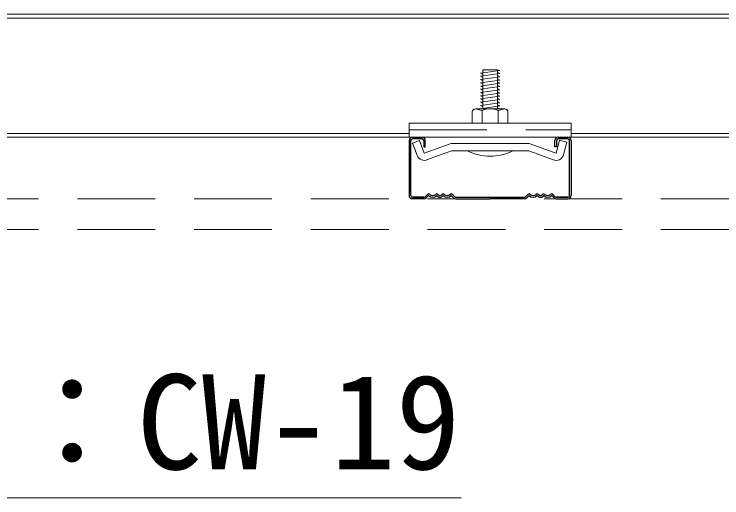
# Model space of a CAD drawing. Units: millimetres on the paper, enlarged 30 times, with parts at other scales. Extents: x -5790 to 5910, y -4184 to 4114.
# Drawn here: x -2850.2 to -2522.7, y -1262.2 to -1038.2 of the extents above; entities that cross this region are included whole.
import ezdxf
from ezdxf.enums import TextEntityAlignment as Align

# ---------------------------------------------------------------- set-up
doc = ezdxf.new("R2010")
doc.units = ezdxf.units.MM
doc.header["$LTSCALE"] = 30
doc.linetypes.add('DASHED1', pattern=[1.8, 1.2, -0.6])
for name, color, linetype, lineweight in [('3-2_野縁受け', 3, 'Continuous', 18), ('3-3_野縁', 2, 'Continuous', 25), ('3-6_文字', 7, 'Continuous', 18), ('3-A_クリップ', 7, 'Continuous', 18), ('3-B_ビス', 3, 'Continuous', 18), ('3-C_パネル', 7, 'DASHED1', 18)]:
    doc.layers.add(name, color=color, linetype=linetype, lineweight=lineweight)
doc.styles.add('ＭＳ ゴシック', font='')
doc.styles.get('ＭＳ ゴシック').set_extended_font_data('MS Gothic')

msp = doc.modelspace()

# ---------------------------------------------------------------- linework, layer by layer
at = {"layer": '3-2_野縁受け'}
for p, q in [((-3743.28, -1038.24), (-2438.28, -1038.24)), ((-2438.28, -1040.04), (-3743.28, -1040.04)), ((-2667.41, -1093.44), (-3043.91, -1093.44)), ((-2438.28, -1093.44), (-2592.41, -1093.44)), ((-2667.41, -1095.24), (-3043.91, -1095.24)), ((-2438.28, -1095.24), (-2592.41, -1095.24))]:
    msp.add_line(p, q, dxfattribs=at)
at = {"layer": '3-3_野縁'}
for p, q in [((-2667.41, -1096.74), (-2667.41, -1122.17)), ((-2666.66, -1122.24), (-2666.66, -1096.74)), ((-2665.91, -1095.24), (-2661.41, -1095.24)), ((-2661.41, -1095.99), (-2665.91, -1095.99)), ((-2660.66, -1096.74), (-2660.66, -1099.74)), ((-2659.91, -1099.74), (-2659.91, -1096.74)), ((-2599.91, -1099.74), (-2599.91, -1096.74)), ((-2599.16, -1096.74), (-2599.16, -1099.74)), ((-2598.41, -1095.24), (-2593.91, -1095.24)), ((-2593.91, -1095.99), (-2598.41, -1095.99)), ((-2593.16, -1122.24), (-2593.16, -1096.74)), ((-2592.41, -1096.74), (-2592.41, -1122.17)), ((-2660.66, -1099.74), (-2659.91, -1099.74)), ((-2599.16, -1099.74), (-2599.91, -1099.74)), ((-2665.91, -1122.99), (-2660.52, -1122.99)), ((-2660.52, -1122.99), (-2665.9, -1122.99)), ((-2658.93, -1121.71), (-2659.99, -1122.77)), ((-2659.99, -1122.77), (-2658.93, -1121.71)), ((-2658.4, -1122.24), (-2659.46, -1123.3)), ((-2658.4, -1122.24), (-2659.46, -1123.3)), ((-2647.9, -1122.24), (-2646.84, -1123.3)), ((-2647.37, -1121.71), (-2646.31, -1122.77)), ((-2645.78, -1122.99), (-2614.02, -1122.99)), ((-2612.43, -1121.71), (-2613.49, -1122.77)), ((-2611.9, -1122.24), (-2612.96, -1123.3)), ((-2601.4, -1122.24), (-2600.34, -1123.3)), ((-2601.4, -1122.24), (-2600.34, -1123.3)), ((-2600.87, -1121.71), (-2599.81, -1122.77)), ((-2599.81, -1122.77), (-2600.87, -1121.71)), ((-2599.28, -1122.99), (-2593.9, -1122.99)), ((-2593.91, -1122.99), (-2599.28, -1122.99)), ((-2660.52, -1123.74), (-2665.9, -1123.74)), ((-2660.52, -1123.74), (-2665.9, -1123.74)), ((-2645.8, -1123.74), (-2629.92, -1123.74)), ((-2614.04, -1123.74), (-2629.92, -1123.74)), ((-2599.28, -1123.74), (-2593.9, -1123.74)), ((-2599.28, -1123.74), (-2593.9, -1123.74))]:
    msp.add_line(p, q, dxfattribs=at)
for centre, radius, start, end in [((-2665.91, -1096.74), 1.5, 90.003, 180.003), ((-2665.91, -1096.74), 0.75, 90, 180), ((-2661.41, -1096.74), 1.5, 0.003, 90.003), ((-2661.41, -1096.74), 0.75, 0.007, 90), ((-2598.41, -1096.74), 1.5, 89.997, 179.997), ((-2598.41, -1096.74), 0.75, 90, 180), ((-2593.91, -1096.74), 1.5, 359.997, 89.997), ((-2593.91, -1096.74), 0.75, 0, 90), ((-2665.91, -1122.24), 1.5, 177.476, 270), ((-2665.91, -1122.24), 1.5, 177.476, 270), ((-2665.91, -1122.24), 0.75, 180, 270), ((-2660.52, -1122.24), 0.75, 270, 315), ((-2660.52, -1122.24), 0.75, 270, 315), ((-2658.4, -1122.24), 0.75, 46.3972, 135), ((-2656.52, -1120.27), 2.72, 226.3972, 313.6028), ((-2656.52, -1120.27), 1.97, 226.3972, 313.6028), ((-2654.65, -1122.24), 0.75, 36.8699, 133.6028), ((-2653.15, -1121.11), 1.88, 216.8699, 323.1301), ((-2653.15, -1121.11), 1.12, 216.8699, 323.1301), ((-2651.65, -1122.24), 0.75, 46.3972, 143.1301), ((-2651.65, -1122.24), 0.75, 36.8699, 143.1301), ((-2649.77, -1120.27), 2.72, 226.3972, 313.6028), ((-2649.77, -1120.27), 1.97, 226.3972, 313.6028), ((-2647.9, -1122.24), 0.75, 45, 133.6028), ((-2645.78, -1122.24), 0.75, 225, 270), ((-2614.02, -1122.24), 0.75, 270, 315), ((-2611.9, -1122.24), 0.75, 46.3972, 135), ((-2610.02, -1120.27), 2.72, 226.3972, 313.6028), ((-2610.02, -1120.27), 1.97, 226.3972, 313.6028), ((-2608.15, -1122.24), 0.75, 36.8699, 143.1301), ((-2608.15, -1122.24), 0.75, 36.8699, 133.6028), ((-2606.65, -1121.11), 1.88, 216.8699, 323.1301), ((-2606.65, -1121.11), 1.12, 216.8699, 323.1301), ((-2605.15, -1122.24), 0.75, 46.3972, 143.1301), ((-2603.27, -1120.27), 2.72, 226.3972, 313.6028), ((-2603.27, -1120.27), 1.97, 226.3972, 313.6028), ((-2601.4, -1122.24), 0.75, 45, 133.6028), ((-2599.28, -1122.24), 0.75, 225, 270), ((-2599.28, -1122.24), 0.75, 225, 270), ((-2593.91, -1122.24), 1.5, 270, 2.524), ((-2593.91, -1122.24), 1.5, 270, 2.524), ((-2593.91, -1122.24), 0.75, 270, 0), ((-2660.52, -1122.24), 1.5, 270, 315), ((-2660.52, -1122.24), 1.5, 270, 315), ((-2645.78, -1122.24), 1.5, 225, 270), ((-2614.02, -1122.24), 1.5, 270, 315), ((-2599.28, -1122.24), 1.5, 225, 270), ((-2599.28, -1122.24), 1.5, 225, 270)]:
    msp.add_arc(centre, radius, start, end, dxfattribs=at)
at = {"layer": '3-6_文字'}
msp.add_line((-2973.35, -1262.19), (-2643.35, -1262.19), dxfattribs=at)
at = {"layer": '3-A_クリップ'}
for p, q in [((-2667.41, -1088.79), (-2667.41, -1095.24)), ((-2667.41, -1088.79), (-2592.41, -1088.79)), ((-2592.41, -1095.24), (-2592.41, -1088.79)), ((-2667.41, -1095.24), (-2592.41, -1095.24)), ((-2662.6, -1096.72), (-2665.84, -1097.9)), ((-2662.6, -1096.72), (-2665.84, -1097.9)), ((-2662.96, -1095.21), (-2665.21, -1095.21)), ((-2660.44, -1102.64), (-2662.6, -1096.72)), ((-2660.44, -1102.64), (-2662.6, -1096.72)), ((-2599.38, -1102.64), (-2597.75, -1096.56)), ((-2597.75, -1096.56), (-2594.41, -1097.45)), ((-2663.74, -1103.67), (-2665.84, -1097.9)), ((-2664.05, -1102.83), (-2665.84, -1097.9)), ((-2647.9, -1098.07), (-2660.44, -1102.64)), ((-2647.9, -1098.07), (-2629.91, -1098.07)), ((-2611.92, -1098.07), (-2629.91, -1098.07)), ((-2611.92, -1098.07), (-2629.91, -1098.07)), ((-2611.92, -1098.07), (-2629.91, -1098.07)), ((-2611.92, -1098.07), (-2600.82, -1102.11)), ((-2596, -1103.38), (-2594.41, -1097.45)), ((-2659.29, -1105.73), (-2647.75, -1101.52)), ((-2646.73, -1101.52), (-2647.75, -1101.52)), ((-2629.91, -1101.52), (-2646.73, -1101.52)), ((-2629.91, -1101.52), (-2613.09, -1101.52)), ((-2629.91, -1101.52), (-2615.31, -1101.52)), ((-2629.91, -1101.52), (-2616.19, -1101.52)), ((-2615.68, -1101.52), (-2613.09, -1101.52)), ((-2614.94, -1101.52), (-2612.07, -1101.52)), ((-2607.21, -1103.29), (-2612.07, -1101.52)), ((-2600.53, -1105.73), (-2608.32, -1102.89)), ((-2601.26, -1101.95), (-2599.38, -1102.64))]:
    msp.add_line(p, q, dxfattribs=at)
at = {"layer": '3-A_クリップ', "linetype": 'DASHED1'}
msp.add_line((-2667.41, -1091.79), (-2592.41, -1091.79), dxfattribs=at)
at = {"layer": '3-A_クリップ', "color": 4, "lineweight": 9}
msp.add_line((-2614.07, -1101.52), (-2616.59, -1101.52), dxfattribs=at)
at = {"layer": '3-A_クリップ'}
for centre, start, end in [((-2599.33, -1102.49), 245, 345), ((-2660.5, -1102.49), 200, 300)]:
    msp.add_arc(centre, 3.45, start, end, dxfattribs=at)
at = {"layer": '3-B_ビス'}
for p, q in [((-2633.28, -1064.02), (-2626.53, -1064.02)), ((-2633.28, -1082.04), (-2633.28, -1064.02)), ((-2625.41, -1064.26), (-2626.53, -1064.02)), ((-2626.53, -1082.04), (-2626.53, -1064.07)), ((-2625.41, -1065.76), (-2634.41, -1067.02)), ((-2634.41, -1067.02), (-2633.28, -1067.62)), ((-2625.41, -1067.26), (-2634.41, -1068.52)), ((-2625.41, -1065.76), (-2626.53, -1065.17)), ((-2625.41, -1067.26), (-2626.53, -1066.67)), ((-2634.41, -1068.52), (-2633.28, -1069.12)), ((-2625.41, -1068.76), (-2634.41, -1070.02)), ((-2634.41, -1070.02), (-2633.28, -1070.62)), ((-2625.41, -1070.26), (-2634.41, -1071.52)), ((-2625.41, -1068.76), (-2626.53, -1068.17)), ((-2625.41, -1070.26), (-2626.53, -1069.67)), ((-2634.41, -1071.52), (-2633.28, -1072.12)), ((-2625.41, -1071.76), (-2634.41, -1073.02)), ((-2634.41, -1073.02), (-2633.28, -1073.62)), ((-2625.41, -1073.26), (-2634.41, -1074.52)), ((-2625.41, -1071.76), (-2626.53, -1071.17)), ((-2625.41, -1073.26), (-2626.53, -1072.67)), ((-2634.41, -1074.52), (-2633.28, -1075.12)), ((-2625.41, -1074.76), (-2634.41, -1076.02)), ((-2634.41, -1076.02), (-2633.28, -1076.62)), ((-2625.41, -1076.26), (-2634.41, -1077.52)), ((-2625.41, -1074.76), (-2626.53, -1074.17)), ((-2625.41, -1076.26), (-2626.53, -1075.67)), ((-2625.41, -1077.76), (-2626.53, -1077.17)), ((-2634.41, -1077.52), (-2633.28, -1078.12)), ((-2625.41, -1077.76), (-2634.41, -1079.02)), ((-2634.41, -1079.02), (-2633.28, -1079.62)), ((-2625.41, -1079.26), (-2634.41, -1080.52)), ((-2634.41, -1080.52), (-2633.28, -1081.12)), ((-2634.41, -1080.52), (-2633.28, -1081.12)), ((-2625.41, -1079.26), (-2626.53, -1078.67)), ((-2625.41, -1080.76), (-2626.53, -1080.17)), ((-2625.41, -1080.76), (-2626.53, -1080.17)), ((-2638.16, -1083.54), (-2638.16, -1088.79)), ((-2637.16, -1082.29), (-2637.86, -1082.64)), ((-2637.16, -1082.29), (-2637.86, -1082.64)), ((-2636.66, -1082.04), (-2623.16, -1082.04)), ((-2636.12, -1082.17), (-2633.66, -1082.79)), ((-2636.12, -1082.17), (-2633.66, -1082.79)), ((-2625.41, -1080.76), (-2634.41, -1082.02)), ((-2625.41, -1080.76), (-2634.41, -1082.02)), ((-2633.66, -1082.79), (-2633.66, -1082.81)), ((-2633.66, -1082.81), (-2633.66, -1088.79)), ((-2626.58, -1082.63), (-2626.16, -1082.78)), ((-2626.58, -1082.63), (-2626.16, -1082.78)), ((-2625.83, -1082.04), (-2626.53, -1081.67)), ((-2625.83, -1082.04), (-2626.53, -1081.67)), ((-2623.69, -1082.17), (-2626.16, -1082.78)), ((-2623.69, -1082.17), (-2626.16, -1082.78)), ((-2626.16, -1082.78), (-2626.16, -1088.79)), ((-2622.67, -1082.28), (-2621.97, -1082.63)), ((-2622.67, -1082.28), (-2621.97, -1082.63)), ((-2621.66, -1083.54), (-2621.66, -1088.79)), ((-2638.16, -1088.79), (-2621.66, -1088.79)), ((-2619.41, -1101.52), (-2640.41, -1101.52))]:
    msp.add_line(p, q, dxfattribs=at)
msp.add_lwpolyline([(-2625.41, -1064.26), (-2634.41, -1065.52), (-2633.28, -1066.12)], dxfattribs=at)
for centre, radius, start, end in [((-2636.66, -1083.54), 1.5, 90, 180), ((-2636.48, -1083.63), 1.5, 75.942, 116.6021), ((-2636.48, -1083.63), 1.5, 75.942, 116.6021), ((-2629.91, -1091.79), 9.75, 70.0182, 112.6198), ((-2629.91, -1091.79), 9.75, 70.0182, 112.6198), ((-2623.33, -1083.63), 1.5, 63.7347, 103.8602), ((-2623.33, -1083.63), 1.5, 63.7347, 103.8602), ((-2623.16, -1083.54), 1.5, 0, 90), ((-2629.91, -1080.52), 23.48, 243.4349, 296.565)]:
    msp.add_arc(centre, radius, start, end, dxfattribs=at)
at = {"layer": '3-C_パネル'}
for p, q in [((-5412.86, -1123.74), (-2112.58, -1123.74)), ((-5412.86, -1137.99), (-2112.58, -1137.99))]:
    msp.add_line(p, q, dxfattribs=at)

# ---------------------------------------------------------------- texts
at = {"layer": '3-6_文字', "color": 4, "style": 'ＭＳ ゴシック'}
msp.add_text('野縁：CW-19', height=43.99, dxfattribs=at).set_placement((-2973.35, -1262.19), align=Align.BOTTOM_LEFT)

doc.saveas('drawing.dxf')
